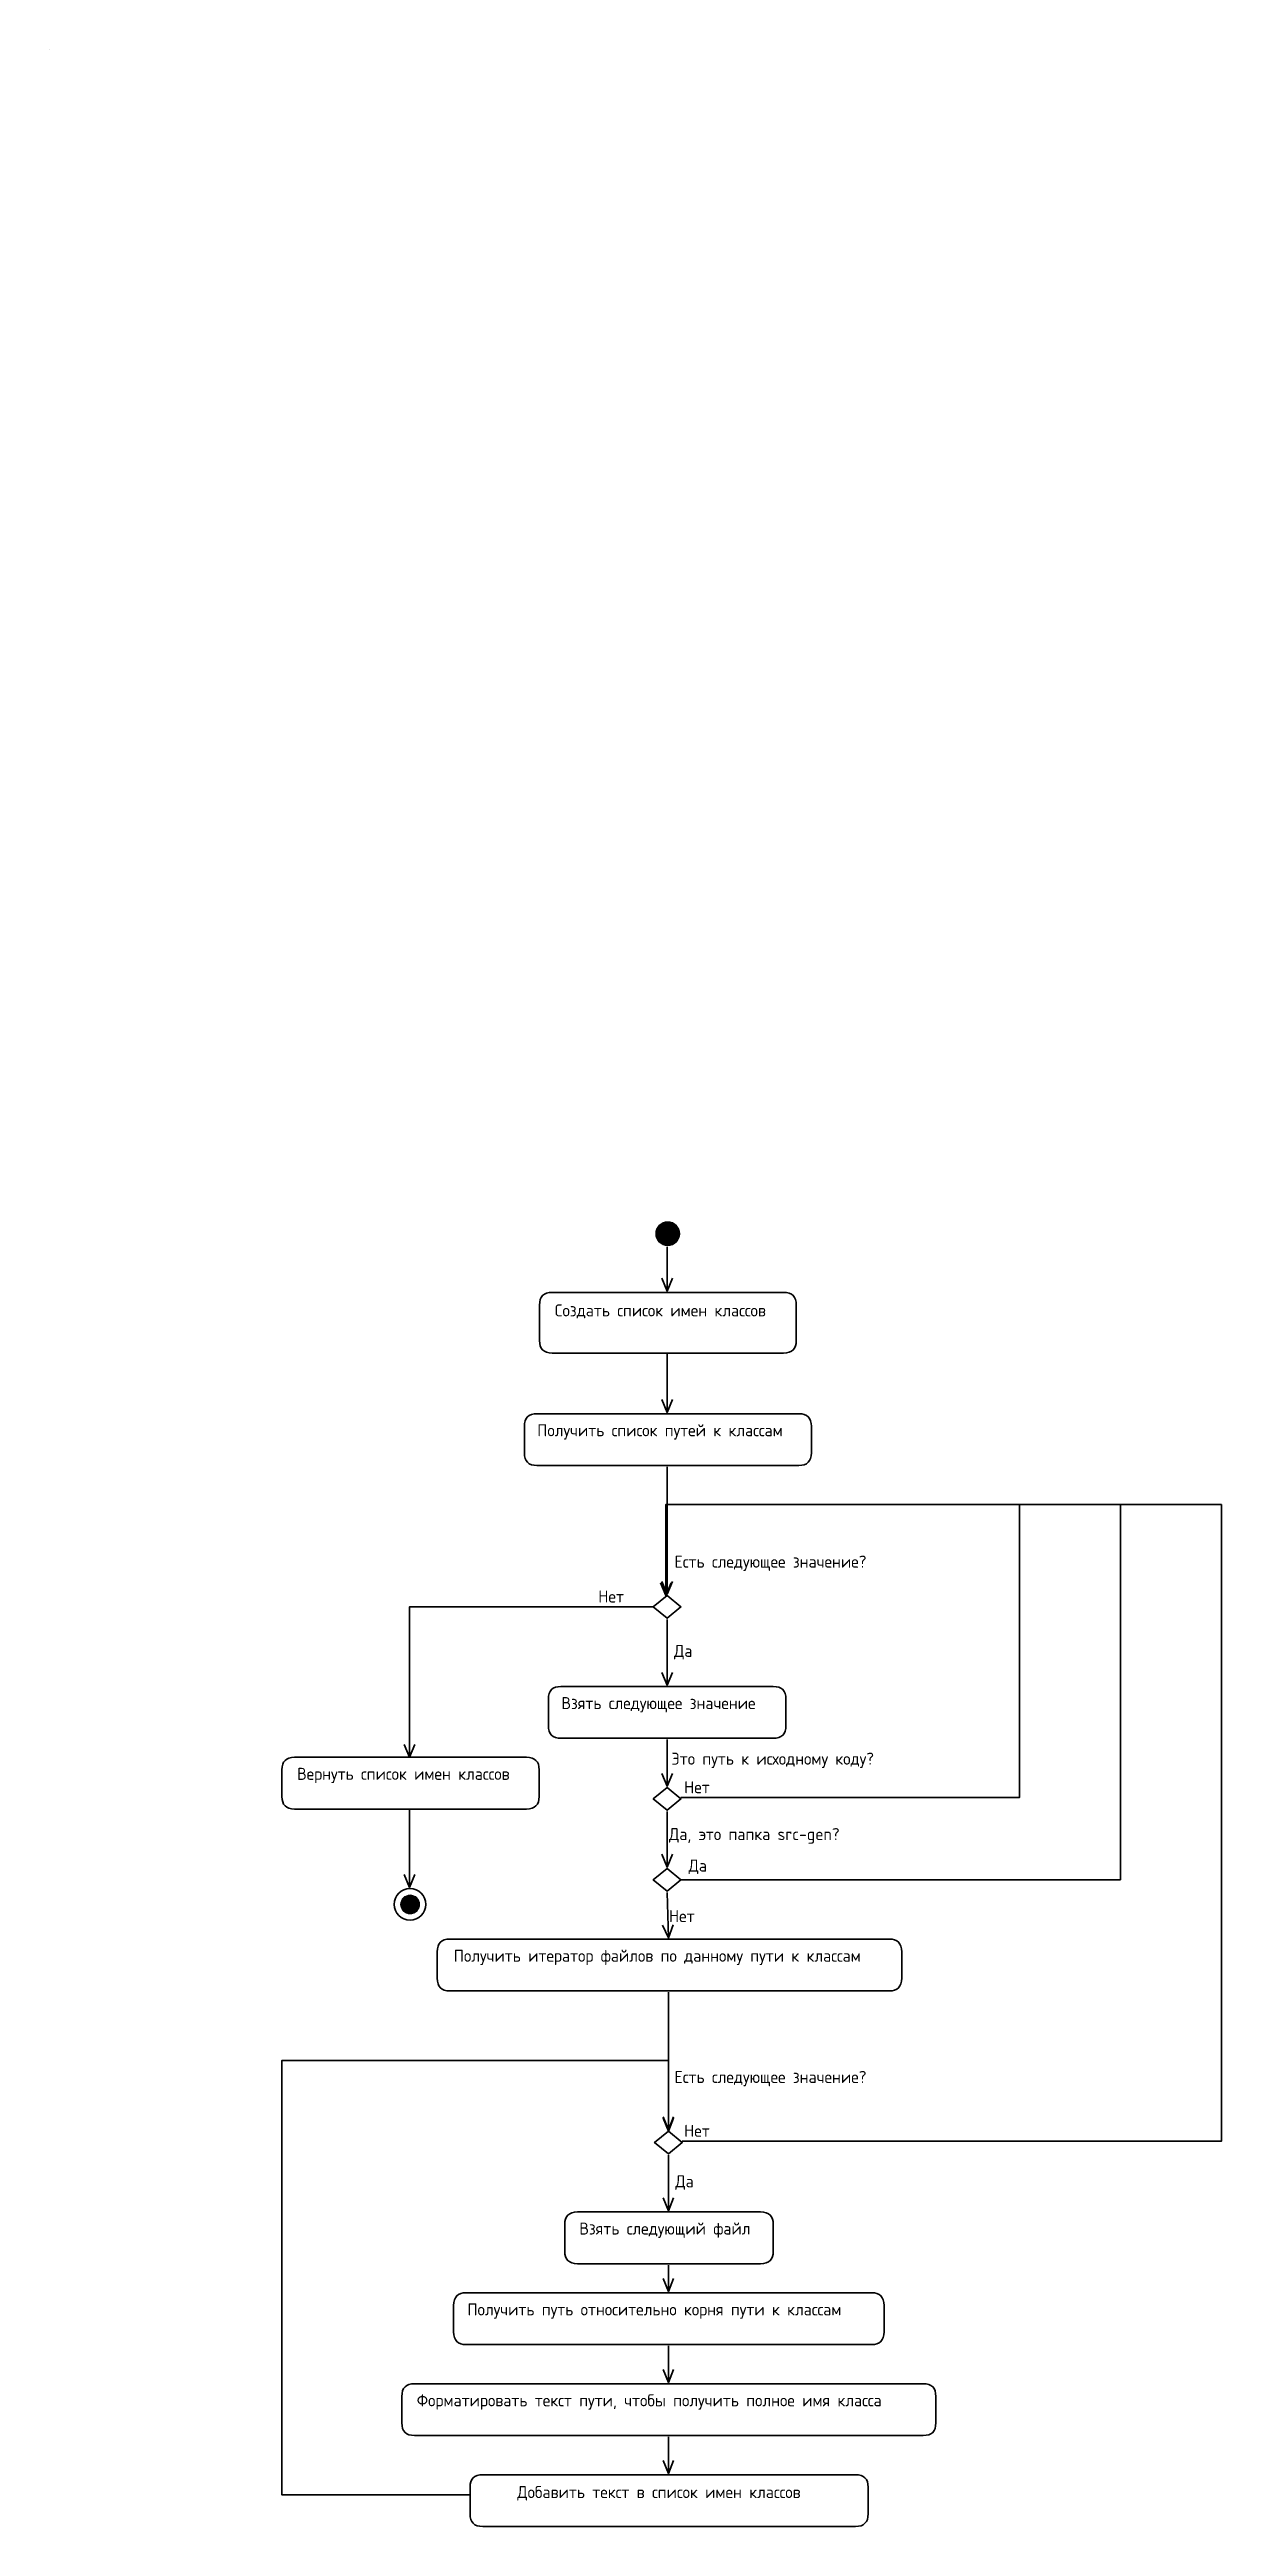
# Model space of a CAD drawing. Header units: inches. Extents: x -251 to 677, y -120 to 1841.
import ezdxf

# ---------------------------------------------------------------- set-up
doc = ezdxf.new("R2010")
doc.units = ezdxf.units.IN
doc.header["$MEASUREMENT"] = 0
doc.layers.add('Слой 1', color=7, linetype='Continuous')

# ---------------------------------------------------------------- blocks, each defined once
blk = doc.blocks.new('block 3')
at = {"layer": 'Слой 1', "true_color": 0xffffff}
h = blk.add_hatch(color=7, dxfattribs=at)
h.dxf.hatch_style = 2
edge = h.paths.add_edge_path()
edge.add_spline(control_points=[(229, 903.5), (229, 908.7), (233.3, 913), (238.5, 913), (243.7, 913), (248, 908.7), (248, 903.5), (248, 898.3), (243.7, 894), (238.5, 894), (233.3, 894), (229, 898.3), (229, 903.5)], knot_values=[0, 0, 0, 0, 1, 1, 1, 2, 2, 2, 3, 3, 3, 4, 4, 4, 4], degree=3, periodic=0)
at = {"layer": 'Слой 1', "lineweight": 0}
blk.add_open_spline([(229, 903.5), (229, 908.7), (233.3, 913), (238.5, 913), (243.7, 913), (248, 908.7), (248, 903.5), (248, 898.3), (243.7, 894), (238.5, 894), (233.3, 894), (229, 898.3), (229, 903.5)], degree=3, knots=[0, 0, 0, 0, 1, 1, 1, 2, 2, 2, 3, 3, 3, 4, 4, 4, 4], dxfattribs=at)
blk = doc.blocks.new('block 4')
at = {"layer": 'Слой 1', "lineweight": 0}
blk.add_open_spline([(147, 857), (147, 857), (330.3, 857), (330.3, 857), (337, 857), (340.3, 853.7), (340.3, 847), (340.3, 847), (340.3, 819), (340.3, 819), (340.3, 812.3), (337, 809), (330.3, 809), (330.3, 809), (147, 809), (147, 809), (140.3, 809), (137, 812.3), (137, 819), (137, 819), (137, 847), (137, 847), (137, 853.7), (140.3, 857), (147, 857)], degree=3, knots=[0, 0, 0, 0, 1, 1, 1, 2, 2, 2, 3, 3, 3, 4, 4, 4, 5, 5, 5, 6, 6, 6, 7, 7, 7, 8, 8, 8, 8], dxfattribs=at)
blk = doc.blocks.new('block 5')
at = {"layer": 'Слой 1', "color": 7, "lineweight": 35, "true_color": 0xffffff}
blk.add_open_spline([(147, 857), (147, 857), (330.3, 857), (330.3, 857), (337, 857), (340.3, 853.7), (340.3, 847), (340.3, 847), (340.3, 819), (340.3, 819), (340.3, 812.3), (337, 809), (330.3, 809), (330.3, 809), (147, 809), (147, 809), (140.3, 809), (137, 812.3), (137, 819), (137, 819), (137, 847), (137, 847), (137, 853.7), (140.3, 857), (147, 857)], degree=3, knots=[0, 0, 0, 0, 1, 1, 1, 2, 2, 2, 3, 3, 3, 4, 4, 4, 5, 5, 5, 6, 6, 6, 7, 7, 7, 8, 8, 8, 8], dxfattribs=at)
blk = doc.blocks.new('block 7')
at = {"layer": 'Слой 1', "color": 7, "lineweight": 35, "true_color": 0xffffff}
blk.add_lwpolyline([(-251, 1841), (-251, 1841)], dxfattribs=at)
at = {"layer": 'Слой 1', "color": 7, "true_color": 0xffffff, "insert": (149.1, 836.5), "char_height": 9.52, "attachment_point": 7}
blk.add_mtext('\\fGOST Common|b0|i0|c0|p34;\\W1;Создать список имен классов', dxfattribs=at)
blk = doc.blocks.new('block 6')
at = {"layer": 'Слой 1'}
blk.add_blockref('block 7', (0, 0), dxfattribs=at)
blk = doc.blocks.new('block 8')
at = {"layer": 'Слой 1', "lineweight": 0}
blk.add_open_spline([(135, 761), (135, 761), (342.3, 761), (342.3, 761), (349, 761), (352.3, 757.7), (352.3, 751), (352.3, 751), (352.3, 730), (352.3, 730), (352.3, 723.3), (349, 720), (342.3, 720), (342.3, 720), (135, 720), (135, 720), (128.3, 720), (125, 723.3), (125, 730), (125, 730), (125, 751), (125, 751), (125, 757.7), (128.3, 761), (135, 761)], degree=3, knots=[0, 0, 0, 0, 1, 1, 1, 2, 2, 2, 3, 3, 3, 4, 4, 4, 5, 5, 5, 6, 6, 6, 7, 7, 7, 8, 8, 8, 8], dxfattribs=at)
blk = doc.blocks.new('block 9')
at = {"layer": 'Слой 1', "color": 7, "lineweight": 35, "true_color": 0xffffff}
blk.add_open_spline([(135, 761), (135, 761), (342.3, 761), (342.3, 761), (349, 761), (352.3, 757.7), (352.3, 751), (352.3, 751), (352.3, 730), (352.3, 730), (352.3, 723.3), (349, 720), (342.3, 720), (342.3, 720), (135, 720), (135, 720), (128.3, 720), (125, 723.3), (125, 730), (125, 730), (125, 751), (125, 751), (125, 757.7), (128.3, 761), (135, 761)], degree=3, knots=[0, 0, 0, 0, 1, 1, 1, 2, 2, 2, 3, 3, 3, 4, 4, 4, 5, 5, 5, 6, 6, 6, 7, 7, 7, 8, 8, 8, 8], dxfattribs=at)
blk = doc.blocks.new('block 11')
at = {"layer": 'Слой 1', "color": 7, "lineweight": 35, "true_color": 0xffffff}
blk.add_lwpolyline([(-251, 1841), (-251, 1841)], dxfattribs=at)
at = {"layer": 'Слой 1', "color": 7, "true_color": 0xffffff, "insert": (135.2, 740.5), "char_height": 9.52, "attachment_point": 7}
blk.add_mtext('\\fGOST Common|b0|i0|c0|p34;\\W1;Получить список путей к классам', dxfattribs=at)
blk = doc.blocks.new('block 10')
at = {"layer": 'Слой 1'}
blk.add_blockref('block 11', (0, 0), dxfattribs=at)
blk = doc.blocks.new('block 12')
at = {"layer": 'Слой 1', "lineweight": 0}
blk.add_lwpolyline([(227, 608), (238, 617), (249, 608), (238, 599), (227, 608)], dxfattribs=at)
blk = doc.blocks.new('block 13')
at = {"layer": 'Слой 1', "color": 7, "lineweight": 35, "true_color": 0xffffff}
blk.add_lwpolyline([(227, 608), (238, 617), (249, 608), (238, 599), (227, 608), (227, 608)], dxfattribs=at)
blk = doc.blocks.new('block 14')
at = {"layer": 'Слой 1', "lineweight": 0}
blk.add_lwpolyline([(227, 456), (238, 465), (249, 456), (238, 447), (227, 456)], dxfattribs=at)
blk = doc.blocks.new('block 15')
at = {"layer": 'Слой 1', "color": 7, "lineweight": 35, "true_color": 0xffffff}
blk.add_lwpolyline([(227, 456), (238, 465), (249, 456), (238, 447), (227, 456), (227, 456)], dxfattribs=at)
blk = doc.blocks.new('block 16')
at = {"layer": 'Слой 1', "lineweight": 0}
blk.add_open_spline([(154, 545), (154, 545), (322.1, 545), (322.1, 545), (328.8, 545), (332.1, 541.7), (332.1, 535), (332.1, 535), (332.1, 514), (332.1, 514), (332.1, 507.3), (328.8, 504), (322.1, 504), (322.1, 504), (154, 504), (154, 504), (147.3, 504), (144, 507.3), (144, 514), (144, 514), (144, 535), (144, 535), (144, 541.7), (147.3, 545), (154, 545)], degree=3, knots=[0, 0, 0, 0, 1, 1, 1, 2, 2, 2, 3, 3, 3, 4, 4, 4, 5, 5, 5, 6, 6, 6, 7, 7, 7, 8, 8, 8, 8], dxfattribs=at)
blk = doc.blocks.new('block 17')
at = {"layer": 'Слой 1', "color": 7, "lineweight": 35, "true_color": 0xffffff}
blk.add_open_spline([(154, 545), (154, 545), (322.1, 545), (322.1, 545), (328.8, 545), (332.1, 541.7), (332.1, 535), (332.1, 535), (332.1, 514), (332.1, 514), (332.1, 507.3), (328.8, 504), (322.1, 504), (322.1, 504), (154, 504), (154, 504), (147.3, 504), (144, 507.3), (144, 514), (144, 514), (144, 535), (144, 535), (144, 541.7), (147.3, 545), (154, 545)], degree=3, knots=[0, 0, 0, 0, 1, 1, 1, 2, 2, 2, 3, 3, 3, 4, 4, 4, 5, 5, 5, 6, 6, 6, 7, 7, 7, 8, 8, 8, 8], dxfattribs=at)
blk = doc.blocks.new('block 19')
at = {"layer": 'Слой 1', "color": 7, "lineweight": 35, "true_color": 0xffffff}
blk.add_lwpolyline([(-251, 1841), (-251, 1841)], dxfattribs=at)
at = {"layer": 'Слой 1', "color": 7, "true_color": 0xffffff, "insert": (154.3, 524.5), "char_height": 9.52, "attachment_point": 7}
blk.add_mtext('\\fGOST Common|b0|i0|c0|p34;\\W1;Взять следующее значение', dxfattribs=at)
blk = doc.blocks.new('block 18')
at = {"layer": 'Слой 1'}
blk.add_blockref('block 19', (0, 0), dxfattribs=at)
blk = doc.blocks.new('block 20')
at = {"layer": 'Слой 1', "color": 7, "lineweight": 35, "true_color": 0xffffff}
blk.add_lwpolyline([(238, 719), (238, 618)], dxfattribs=at)
blk = doc.blocks.new('block 21')
at = {"layer": 'Слой 1', "color": 7, "lineweight": 35, "true_color": 0xffffff}
blk.add_lwpolyline([(233.8, 628.2), (238, 618), (242.2, 628.2)], dxfattribs=at)
blk = doc.blocks.new('block 23')
at = {"layer": 'Слой 1', "color": 7, "lineweight": 35, "true_color": 0xffffff}
blk.add_lwpolyline([(-251, 1841), (-251, 1841)], dxfattribs=at)
at = {"layer": 'Слой 1', "color": 7, "true_color": 0xffffff, "insert": (243.8, 636.5), "char_height": 9.52, "attachment_point": 7}
blk.add_mtext('\\fGOST Common|b0|i0|c0|p34;\\W1;Есть следующее значение?', dxfattribs=at)
blk = doc.blocks.new('block 22')
at = {"layer": 'Слой 1'}
blk.add_blockref('block 23', (0, 0), dxfattribs=at)
blk = doc.blocks.new('block 24')
at = {"layer": 'Слой 1', "color": 7, "lineweight": 35, "true_color": 0xffffff}
blk.add_lwpolyline([(238, 598), (238, 546)], dxfattribs=at)
blk = doc.blocks.new('block 25')
at = {"layer": 'Слой 1', "color": 7, "lineweight": 35, "true_color": 0xffffff}
blk.add_lwpolyline([(233.8, 556.2), (238, 546), (242.2, 556.2)], dxfattribs=at)
blk = doc.blocks.new('block 27')
at = {"layer": 'Слой 1', "color": 7, "lineweight": 35, "true_color": 0xffffff}
blk.add_lwpolyline([(-251, 1841), (-251, 1841)], dxfattribs=at)
at = {"layer": 'Слой 1', "color": 7, "true_color": 0xffffff, "insert": (243.5, 566.5), "char_height": 9.52, "attachment_point": 7}
blk.add_mtext('\\fGOST Common|b0|i0|c0|p34;\\W1;Да', dxfattribs=at)
blk = doc.blocks.new('block 26')
at = {"layer": 'Слой 1'}
blk.add_blockref('block 27', (0, 0), dxfattribs=at)
blk = doc.blocks.new('block 28')
at = {"layer": 'Слой 1', "lineweight": 0}
blk.add_open_spline([(-57, 489), (-57, 489), (126.7, 489), (126.7, 489), (133.3, 489), (136.7, 485.7), (136.7, 479), (136.7, 479), (136.7, 458), (136.7, 458), (136.7, 451.3), (133.3, 448), (126.7, 448), (126.7, 448), (-57, 448), (-57, 448), (-63.7, 448), (-67, 451.3), (-67, 458), (-67, 458), (-67, 479), (-67, 479), (-67, 485.7), (-63.7, 489), (-57, 489)], degree=3, knots=[0, 0, 0, 0, 1, 1, 1, 2, 2, 2, 3, 3, 3, 4, 4, 4, 5, 5, 5, 6, 6, 6, 7, 7, 7, 8, 8, 8, 8], dxfattribs=at)
blk = doc.blocks.new('block 29')
at = {"layer": 'Слой 1', "color": 7, "lineweight": 35, "true_color": 0xffffff}
blk.add_open_spline([(-57, 489), (-57, 489), (126.7, 489), (126.7, 489), (133.3, 489), (136.7, 485.7), (136.7, 479), (136.7, 479), (136.7, 458), (136.7, 458), (136.7, 451.3), (133.3, 448), (126.7, 448), (126.7, 448), (-57, 448), (-57, 448), (-63.7, 448), (-67, 451.3), (-67, 458), (-67, 458), (-67, 479), (-67, 479), (-67, 485.7), (-63.7, 489), (-57, 489)], degree=3, knots=[0, 0, 0, 0, 1, 1, 1, 2, 2, 2, 3, 3, 3, 4, 4, 4, 5, 5, 5, 6, 6, 6, 7, 7, 7, 8, 8, 8, 8], dxfattribs=at)
blk = doc.blocks.new('block 31')
at = {"layer": 'Слой 1', "color": 7, "lineweight": 35, "true_color": 0xffffff}
blk.add_lwpolyline([(-251, 1841), (-251, 1841)], dxfattribs=at)
at = {"layer": 'Слой 1', "color": 7, "true_color": 0xffffff, "insert": (-55, 468.5), "char_height": 9.52, "attachment_point": 7}
blk.add_mtext('\\fGOST Common|b0|i0|c0|p34;\\W1;Вернуть список имен классов', dxfattribs=at)
blk = doc.blocks.new('block 30')
at = {"layer": 'Слой 1'}
blk.add_blockref('block 31', (0, 0), dxfattribs=at)
blk = doc.blocks.new('block 32')
at = {"layer": 'Слой 1', "color": 7, "lineweight": 35, "true_color": 0xffffff}
blk.add_open_spline([(22, 372.5), (22, 379.4), (27.6, 385), (34.5, 385), (41.4, 385), (47, 379.4), (47, 372.5), (47, 365.6), (41.4, 360), (34.5, 360), (27.6, 360), (22, 365.6), (22, 372.5)], degree=3, knots=[0, 0, 0, 0, 1, 1, 1, 2, 2, 2, 3, 3, 3, 4, 4, 4, 4], dxfattribs=at)
blk = doc.blocks.new('block 33')
at = {"layer": 'Слой 1', "true_color": 0xffffff}
h = blk.add_hatch(color=7, dxfattribs=at)
h.dxf.hatch_style = 2
edge = h.paths.add_edge_path()
edge.add_spline(control_points=[(27, 372.5), (27, 376.6), (30.4, 380), (34.5, 380), (38.6, 380), (42, 376.6), (42, 372.5), (42, 368.4), (38.6, 365), (34.5, 365), (30.4, 365), (27, 368.4), (27, 372.5)], knot_values=[0, 0, 0, 0, 1, 1, 1, 2, 2, 2, 3, 3, 3, 4, 4, 4, 4], degree=3, periodic=0)
at = {"layer": 'Слой 1', "lineweight": 0}
blk.add_open_spline([(27, 372.5), (27, 376.6), (30.4, 380), (34.5, 380), (38.6, 380), (42, 376.6), (42, 372.5), (42, 368.4), (38.6, 365), (34.5, 365), (30.4, 365), (27, 368.4), (27, 372.5)], degree=3, knots=[0, 0, 0, 0, 1, 1, 1, 2, 2, 2, 3, 3, 3, 4, 4, 4, 4], dxfattribs=at)
blk = doc.blocks.new('block 34')
at = {"layer": 'Слой 1', "color": 7, "lineweight": 35, "true_color": 0xffffff}
blk.add_lwpolyline([(34, 447), (34, 386)], dxfattribs=at)
blk = doc.blocks.new('block 35')
at = {"layer": 'Слой 1', "color": 7, "lineweight": 35, "true_color": 0xffffff}
blk.add_lwpolyline([(29.8, 396.2), (34, 386), (38.2, 396.2)], dxfattribs=at)
blk = doc.blocks.new('block 36')
at = {"layer": 'Слой 1', "color": 7, "lineweight": 35, "true_color": 0xffffff}
blk.add_lwpolyline([(227, 608), (34, 608), (34, 489)], dxfattribs=at)
blk = doc.blocks.new('block 37')
at = {"layer": 'Слой 1', "color": 7, "lineweight": 35, "true_color": 0xffffff}
blk.add_lwpolyline([(29.8, 499.2), (34, 489), (38.2, 499.2)], dxfattribs=at)
blk = doc.blocks.new('block 39')
at = {"layer": 'Слой 1', "color": 7, "lineweight": 35, "true_color": 0xffffff}
blk.add_lwpolyline([(-251, 1841), (-251, 1841)], dxfattribs=at)
at = {"layer": 'Слой 1', "color": 7, "true_color": 0xffffff, "insert": (183.5, 611.5), "char_height": 9.52, "attachment_point": 7}
blk.add_mtext('\\fGOST Common|b0|i0|c0|p34;\\W1;Нет', dxfattribs=at)
blk = doc.blocks.new('block 38')
at = {"layer": 'Слой 1'}
blk.add_blockref('block 39', (0, 0), dxfattribs=at)
blk = doc.blocks.new('block 40')
at = {"layer": 'Слой 1', "color": 7, "lineweight": 35, "true_color": 0xffffff}
blk.add_lwpolyline([(238, 808), (238, 762)], dxfattribs=at)
blk = doc.blocks.new('block 41')
at = {"layer": 'Слой 1', "color": 7, "lineweight": 35, "true_color": 0xffffff}
blk.add_lwpolyline([(233.8, 772.2), (238, 762), (242.2, 772.2)], dxfattribs=at)
blk = doc.blocks.new('block 42')
at = {"layer": 'Слой 1', "color": 7, "lineweight": 35, "true_color": 0xffffff}
blk.add_lwpolyline([(238, 503), (238, 466)], dxfattribs=at)
blk = doc.blocks.new('block 43')
at = {"layer": 'Слой 1', "color": 7, "lineweight": 35, "true_color": 0xffffff}
blk.add_lwpolyline([(233.8, 476.2), (238, 466), (242.2, 476.2)], dxfattribs=at)
blk = doc.blocks.new('block 45')
at = {"layer": 'Слой 1', "color": 7, "lineweight": 35, "true_color": 0xffffff}
blk.add_lwpolyline([(-251, 1841), (-251, 1841)], dxfattribs=at)
at = {"layer": 'Слой 1', "color": 7, "true_color": 0xffffff, "insert": (241.5, 480.5), "char_height": 9.52, "attachment_point": 7}
blk.add_mtext('\\fGOST Common|b0|i0|c0|p34;\\W1;Это путь к исходному коду?', dxfattribs=at)
blk = doc.blocks.new('block 44')
at = {"layer": 'Слой 1'}
blk.add_blockref('block 45', (0, 0), dxfattribs=at)
blk = doc.blocks.new('block 46')
at = {"layer": 'Слой 1', "color": 7, "lineweight": 35, "true_color": 0xffffff}
blk.add_lwpolyline([(249, 457), (517, 457), (517, 689), (237, 689), (237, 617)], dxfattribs=at)
blk = doc.blocks.new('block 47')
at = {"layer": 'Слой 1', "color": 7, "lineweight": 35, "true_color": 0xffffff}
blk.add_lwpolyline([(232.8, 627.2), (237, 617), (241.2, 627.2)], dxfattribs=at)
blk = doc.blocks.new('block 49')
at = {"layer": 'Слой 1', "color": 7, "lineweight": 35, "true_color": 0xffffff}
blk.add_lwpolyline([(-251, 1841), (-251, 1841)], dxfattribs=at)
at = {"layer": 'Слой 1', "color": 7, "true_color": 0xffffff, "insert": (251.5, 460.5), "char_height": 9.52, "attachment_point": 7}
blk.add_mtext('\\fGOST Common|b0|i0|c0|p34;\\W1;Нет', dxfattribs=at)
blk = doc.blocks.new('block 48')
at = {"layer": 'Слой 1'}
blk.add_blockref('block 49', (0, 0), dxfattribs=at)
blk = doc.blocks.new('block 50')
at = {"layer": 'Слой 1', "lineweight": 0}
blk.add_lwpolyline([(227, 392), (238, 401), (249, 392), (238, 383), (227, 392)], dxfattribs=at)
blk = doc.blocks.new('block 51')
at = {"layer": 'Слой 1', "color": 7, "lineweight": 35, "true_color": 0xffffff}
blk.add_lwpolyline([(227, 392), (238, 401), (249, 392), (238, 383), (227, 392), (227, 392)], dxfattribs=at)
blk = doc.blocks.new('block 52')
at = {"layer": 'Слой 1', "color": 7, "lineweight": 35, "true_color": 0xffffff}
blk.add_lwpolyline([(238, 446), (238, 402)], dxfattribs=at)
blk = doc.blocks.new('block 53')
at = {"layer": 'Слой 1', "color": 7, "lineweight": 35, "true_color": 0xffffff}
blk.add_lwpolyline([(233.8, 412.2), (238, 402), (242.2, 412.2)], dxfattribs=at)
blk = doc.blocks.new('block 55')
at = {"layer": 'Слой 1', "color": 7, "lineweight": 35, "true_color": 0xffffff}
blk.add_lwpolyline([(-251, 1841), (-251, 1841)], dxfattribs=at)
at = {"layer": 'Слой 1', "color": 7, "true_color": 0xffffff, "insert": (239.5, 420.5), "char_height": 9.52, "attachment_point": 7}
blk.add_mtext('\\fGOST Common|b0|i0|c0|p34;\\W1;Да, это папка src-gen?', dxfattribs=at)
blk = doc.blocks.new('block 54')
at = {"layer": 'Слой 1'}
blk.add_blockref('block 55', (0, 0), dxfattribs=at)
blk = doc.blocks.new('block 56')
at = {"layer": 'Слой 1', "color": 7, "lineweight": 35, "true_color": 0xffffff}
blk.add_lwpolyline([(249, 392), (597, 392), (597, 689), (237, 689), (237, 617)], dxfattribs=at)
blk = doc.blocks.new('block 57')
at = {"layer": 'Слой 1', "color": 7, "lineweight": 35, "true_color": 0xffffff}
blk.add_lwpolyline([(232.8, 627.2), (237, 617), (241.2, 627.2)], dxfattribs=at)
blk = doc.blocks.new('block 59')
at = {"layer": 'Слой 1', "color": 7, "lineweight": 35, "true_color": 0xffffff}
blk.add_lwpolyline([(-251, 1841), (-251, 1841)], dxfattribs=at)
at = {"layer": 'Слой 1', "color": 7, "true_color": 0xffffff, "insert": (255, 396.5), "char_height": 9.52, "attachment_point": 7}
blk.add_mtext('\\fGOST Common|b0|i0|c0|p34;\\W1;Да', dxfattribs=at)
blk = doc.blocks.new('block 58')
at = {"layer": 'Слой 1'}
blk.add_blockref('block 59', (0, 0), dxfattribs=at)
blk = doc.blocks.new('block 60')
at = {"layer": 'Слой 1', "color": 7, "lineweight": 35, "true_color": 0xffffff}
blk.add_lwpolyline([(238, 893), (238, 858)], dxfattribs=at)
blk = doc.blocks.new('block 61')
at = {"layer": 'Слой 1', "color": 7, "lineweight": 35, "true_color": 0xffffff}
blk.add_lwpolyline([(233.8, 868.2), (238, 858), (242.2, 868.2)], dxfattribs=at)
blk = doc.blocks.new('block 62')
at = {"layer": 'Слой 1', "lineweight": 0}
blk.add_open_spline([(66, 345), (66, 345), (413.8, 345), (413.8, 345), (420.4, 345), (423.8, 341.7), (423.8, 335), (423.8, 335), (423.8, 314), (423.8, 314), (423.8, 307.3), (420.4, 304), (413.8, 304), (413.8, 304), (66, 304), (66, 304), (59.3, 304), (56, 307.3), (56, 314), (56, 314), (56, 335), (56, 335), (56, 341.7), (59.3, 345), (66, 345)], degree=3, knots=[0, 0, 0, 0, 1, 1, 1, 2, 2, 2, 3, 3, 3, 4, 4, 4, 5, 5, 5, 6, 6, 6, 7, 7, 7, 8, 8, 8, 8], dxfattribs=at)
blk = doc.blocks.new('block 63')
at = {"layer": 'Слой 1', "color": 7, "lineweight": 35, "true_color": 0xffffff}
blk.add_open_spline([(66, 345), (66, 345), (413.8, 345), (413.8, 345), (420.4, 345), (423.8, 341.7), (423.8, 335), (423.8, 335), (423.8, 314), (423.8, 314), (423.8, 307.3), (420.4, 304), (413.8, 304), (413.8, 304), (66, 304), (66, 304), (59.3, 304), (56, 307.3), (56, 314), (56, 314), (56, 335), (56, 335), (56, 341.7), (59.3, 345), (66, 345)], degree=3, knots=[0, 0, 0, 0, 1, 1, 1, 2, 2, 2, 3, 3, 3, 4, 4, 4, 5, 5, 5, 6, 6, 6, 7, 7, 7, 8, 8, 8, 8], dxfattribs=at)
blk = doc.blocks.new('block 65')
at = {"layer": 'Слой 1', "color": 7, "lineweight": 35, "true_color": 0xffffff}
blk.add_lwpolyline([(-251, 1841), (-251, 1841)], dxfattribs=at)
at = {"layer": 'Слой 1', "color": 7, "true_color": 0xffffff, "insert": (69.1, 324.5), "char_height": 9.52, "attachment_point": 7}
blk.add_mtext('\\fGOST Common|b0|i0|c0|p34;\\W1;Получить итератор файлов по данному пути к классам', dxfattribs=at)
blk = doc.blocks.new('block 64')
at = {"layer": 'Слой 1'}
blk.add_blockref('block 65', (0, 0), dxfattribs=at)
blk = doc.blocks.new('block 66')
at = {"layer": 'Слой 1', "lineweight": 0}
blk.add_open_spline([(167, 129), (167, 129), (312.1, 129), (312.1, 129), (318.8, 129), (322.1, 125.7), (322.1, 119), (322.1, 119), (322.1, 98), (322.1, 98), (322.1, 91.3), (318.8, 88), (312.1, 88), (312.1, 88), (167, 88), (167, 88), (160.3, 88), (157, 91.3), (157, 98), (157, 98), (157, 119), (157, 119), (157, 125.7), (160.3, 129), (167, 129)], degree=3, knots=[0, 0, 0, 0, 1, 1, 1, 2, 2, 2, 3, 3, 3, 4, 4, 4, 5, 5, 5, 6, 6, 6, 7, 7, 7, 8, 8, 8, 8], dxfattribs=at)
blk = doc.blocks.new('block 67')
at = {"layer": 'Слой 1', "color": 7, "lineweight": 35, "true_color": 0xffffff}
blk.add_open_spline([(167, 129), (167, 129), (312.1, 129), (312.1, 129), (318.8, 129), (322.1, 125.7), (322.1, 119), (322.1, 119), (322.1, 98), (322.1, 98), (322.1, 91.3), (318.8, 88), (312.1, 88), (312.1, 88), (167, 88), (167, 88), (160.3, 88), (157, 91.3), (157, 98), (157, 98), (157, 119), (157, 119), (157, 125.7), (160.3, 129), (167, 129)], degree=3, knots=[0, 0, 0, 0, 1, 1, 1, 2, 2, 2, 3, 3, 3, 4, 4, 4, 5, 5, 5, 6, 6, 6, 7, 7, 7, 8, 8, 8, 8], dxfattribs=at)
blk = doc.blocks.new('block 69')
at = {"layer": 'Слой 1', "color": 7, "lineweight": 35, "true_color": 0xffffff}
blk.add_lwpolyline([(-251, 1841), (-251, 1841)], dxfattribs=at)
at = {"layer": 'Слой 1', "color": 7, "true_color": 0xffffff, "insert": (168.5, 108.5), "char_height": 9.52, "attachment_point": 7}
blk.add_mtext('\\fGOST Common|b0|i0|c0|p34;\\W1;Взять следующий файл', dxfattribs=at)
blk = doc.blocks.new('block 68')
at = {"layer": 'Слой 1'}
blk.add_blockref('block 69', (0, 0), dxfattribs=at)
blk = doc.blocks.new('block 70')
at = {"layer": 'Слой 1', "color": 7, "lineweight": 35, "true_color": 0xffffff}
blk.add_lwpolyline([(238, 382), (239, 346)], dxfattribs=at)
blk = doc.blocks.new('block 71')
at = {"layer": 'Слой 1', "color": 7, "lineweight": 35, "true_color": 0xffffff}
blk.add_lwpolyline([(234.5, 356), (239, 346), (242.9, 356.3)], dxfattribs=at)
blk = doc.blocks.new('block 73')
at = {"layer": 'Слой 1', "color": 7, "lineweight": 35, "true_color": 0xffffff}
blk.add_lwpolyline([(-251, 1841), (-251, 1841)], dxfattribs=at)
at = {"layer": 'Слой 1', "color": 7, "true_color": 0xffffff, "insert": (239.5, 358.5), "char_height": 9.52, "attachment_point": 7}
blk.add_mtext('\\fGOST Common|b0|i0|c0|p34;\\W1;Нет', dxfattribs=at)
blk = doc.blocks.new('block 72')
at = {"layer": 'Слой 1'}
blk.add_blockref('block 73', (0, 0), dxfattribs=at)
blk = doc.blocks.new('block 74')
at = {"layer": 'Слой 1', "lineweight": 0}
blk.add_lwpolyline([(228, 184), (239, 193), (250, 184), (239, 175), (228, 184)], dxfattribs=at)
blk = doc.blocks.new('block 75')
at = {"layer": 'Слой 1', "color": 7, "lineweight": 35, "true_color": 0xffffff}
blk.add_lwpolyline([(228, 184), (239, 193), (250, 184), (239, 175), (228, 184), (228, 184)], dxfattribs=at)
blk = doc.blocks.new('block 76')
at = {"layer": 'Слой 1', "color": 7, "lineweight": 35, "true_color": 0xffffff}
blk.add_lwpolyline([(239, 303), (239, 194)], dxfattribs=at)
blk = doc.blocks.new('block 77')
at = {"layer": 'Слой 1', "color": 7, "lineweight": 35, "true_color": 0xffffff}
blk.add_lwpolyline([(234.8, 204.2), (239, 194), (243.2, 204.2)], dxfattribs=at)
blk = doc.blocks.new('block 79')
at = {"layer": 'Слой 1', "color": 7, "lineweight": 35, "true_color": 0xffffff}
blk.add_lwpolyline([(-251, 1841), (-251, 1841)], dxfattribs=at)
at = {"layer": 'Слой 1', "color": 7, "true_color": 0xffffff, "insert": (243.8, 228.5), "char_height": 9.52, "attachment_point": 7}
blk.add_mtext('\\fGOST Common|b0|i0|c0|p34;\\W1;Есть следующее значение?', dxfattribs=at)
blk = doc.blocks.new('block 78')
at = {"layer": 'Слой 1'}
blk.add_blockref('block 79', (0, 0), dxfattribs=at)
blk = doc.blocks.new('block 80')
at = {"layer": 'Слой 1', "color": 7, "lineweight": 35, "true_color": 0xffffff}
blk.add_lwpolyline([(239, 174), (239, 130)], dxfattribs=at)
blk = doc.blocks.new('block 81')
at = {"layer": 'Слой 1', "color": 7, "lineweight": 35, "true_color": 0xffffff}
blk.add_lwpolyline([(234.8, 140.2), (239, 130), (243.2, 140.2)], dxfattribs=at)
blk = doc.blocks.new('block 83')
at = {"layer": 'Слой 1', "color": 7, "lineweight": 35, "true_color": 0xffffff}
blk.add_lwpolyline([(-251, 1841), (-251, 1841)], dxfattribs=at)
at = {"layer": 'Слой 1', "color": 7, "true_color": 0xffffff, "insert": (244.5, 146.5), "char_height": 9.52, "attachment_point": 7}
blk.add_mtext('\\fGOST Common|b0|i0|c0|p34;\\W1;Да', dxfattribs=at)
blk = doc.blocks.new('block 82')
at = {"layer": 'Слой 1'}
blk.add_blockref('block 83', (0, 0), dxfattribs=at)
blk = doc.blocks.new('block 84')
at = {"layer": 'Слой 1', "lineweight": 0}
blk.add_open_spline([(79, 65), (79, 65), (399.8, 65), (399.8, 65), (406.5, 65), (409.8, 61.7), (409.8, 55), (409.8, 55), (409.8, 34), (409.8, 34), (409.8, 27.3), (406.5, 24), (399.8, 24), (399.8, 24), (79, 24), (79, 24), (72.3, 24), (69, 27.3), (69, 34), (69, 34), (69, 55), (69, 55), (69, 61.7), (72.3, 65), (79, 65)], degree=3, knots=[0, 0, 0, 0, 1, 1, 1, 2, 2, 2, 3, 3, 3, 4, 4, 4, 5, 5, 5, 6, 6, 6, 7, 7, 7, 8, 8, 8, 8], dxfattribs=at)
blk = doc.blocks.new('block 85')
at = {"layer": 'Слой 1', "color": 7, "lineweight": 35, "true_color": 0xffffff}
blk.add_open_spline([(79, 65), (79, 65), (399.8, 65), (399.8, 65), (406.5, 65), (409.8, 61.7), (409.8, 55), (409.8, 55), (409.8, 34), (409.8, 34), (409.8, 27.3), (406.5, 24), (399.8, 24), (399.8, 24), (79, 24), (79, 24), (72.3, 24), (69, 27.3), (69, 34), (69, 34), (69, 55), (69, 55), (69, 61.7), (72.3, 65), (79, 65)], degree=3, knots=[0, 0, 0, 0, 1, 1, 1, 2, 2, 2, 3, 3, 3, 4, 4, 4, 5, 5, 5, 6, 6, 6, 7, 7, 7, 8, 8, 8, 8], dxfattribs=at)
blk = doc.blocks.new('block 87')
at = {"layer": 'Слой 1', "color": 7, "lineweight": 35, "true_color": 0xffffff}
blk.add_lwpolyline([(-251, 1841), (-251, 1841)], dxfattribs=at)
at = {"layer": 'Слой 1', "color": 7, "true_color": 0xffffff, "insert": (79.9, 44.5), "char_height": 9.52, "attachment_point": 7}
blk.add_mtext('\\fGOST Common|b0|i0|c0|p34;\\W1;Получить путь относительно корня пути к классам', dxfattribs=at)
blk = doc.blocks.new('block 86')
at = {"layer": 'Слой 1'}
blk.add_blockref('block 87', (0, 0), dxfattribs=at)
blk = doc.blocks.new('block 88')
at = {"layer": 'Слой 1', "lineweight": 0}
blk.add_open_spline([(38, -7), (38, -7), (440.8, -7), (440.8, -7), (447.5, -7), (450.8, -10.3), (450.8, -17), (450.8, -17), (450.8, -38), (450.8, -38), (450.8, -44.7), (447.5, -48), (440.8, -48), (440.8, -48), (38, -48), (38, -48), (31.3, -48), (28, -44.7), (28, -38), (28, -38), (28, -17), (28, -17), (28, -10.3), (31.3, -7), (38, -7)], degree=3, knots=[0, 0, 0, 0, 1, 1, 1, 2, 2, 2, 3, 3, 3, 4, 4, 4, 5, 5, 5, 6, 6, 6, 7, 7, 7, 8, 8, 8, 8], dxfattribs=at)
blk = doc.blocks.new('block 89')
at = {"layer": 'Слой 1', "color": 7, "lineweight": 35, "true_color": 0xffffff}
blk.add_open_spline([(38, -7), (38, -7), (440.8, -7), (440.8, -7), (447.5, -7), (450.8, -10.3), (450.8, -17), (450.8, -17), (450.8, -38), (450.8, -38), (450.8, -44.7), (447.5, -48), (440.8, -48), (440.8, -48), (38, -48), (38, -48), (31.3, -48), (28, -44.7), (28, -38), (28, -38), (28, -17), (28, -17), (28, -10.3), (31.3, -7), (38, -7)], degree=3, knots=[0, 0, 0, 0, 1, 1, 1, 2, 2, 2, 3, 3, 3, 4, 4, 4, 5, 5, 5, 6, 6, 6, 7, 7, 7, 8, 8, 8, 8], dxfattribs=at)
blk = doc.blocks.new('block 91')
at = {"layer": 'Слой 1', "color": 7, "lineweight": 35, "true_color": 0xffffff}
blk.add_lwpolyline([(-251, 1841), (-251, 1841)], dxfattribs=at)
at = {"layer": 'Слой 1', "color": 7, "true_color": 0xffffff, "insert": (39.8, -27.5), "char_height": 9.52, "attachment_point": 7}
blk.add_mtext('\\fGOST Common|b0|i0|c0|p34;\\W1;Форматировать текст пути, чтобы получить полное имя класса', dxfattribs=at)
blk = doc.blocks.new('block 90')
at = {"layer": 'Слой 1'}
blk.add_blockref('block 91', (0, 0), dxfattribs=at)
blk = doc.blocks.new('block 92')
at = {"layer": 'Слой 1', "lineweight": 0}
blk.add_open_spline([(92, -79), (92, -79), (387.2, -79), (387.2, -79), (393.9, -79), (397.2, -82.3), (397.2, -89), (397.2, -89), (397.2, -110), (397.2, -110), (397.2, -116.7), (393.9, -120), (387.2, -120), (387.2, -120), (92, -120), (92, -120), (85.3, -120), (82, -116.7), (82, -110), (82, -110), (82, -89), (82, -89), (82, -82.3), (85.3, -79), (92, -79)], degree=3, knots=[0, 0, 0, 0, 1, 1, 1, 2, 2, 2, 3, 3, 3, 4, 4, 4, 5, 5, 5, 6, 6, 6, 7, 7, 7, 8, 8, 8, 8], dxfattribs=at)
blk = doc.blocks.new('block 93')
at = {"layer": 'Слой 1', "color": 7, "lineweight": 35, "true_color": 0xffffff}
blk.add_open_spline([(92, -79), (92, -79), (387.2, -79), (387.2, -79), (393.9, -79), (397.2, -82.3), (397.2, -89), (397.2, -89), (397.2, -110), (397.2, -110), (397.2, -116.7), (393.9, -120), (387.2, -120), (387.2, -120), (92, -120), (92, -120), (85.3, -120), (82, -116.7), (82, -110), (82, -110), (82, -89), (82, -89), (82, -82.3), (85.3, -79), (92, -79)], degree=3, knots=[0, 0, 0, 0, 1, 1, 1, 2, 2, 2, 3, 3, 3, 4, 4, 4, 5, 5, 5, 6, 6, 6, 7, 7, 7, 8, 8, 8, 8], dxfattribs=at)
blk = doc.blocks.new('block 95')
at = {"layer": 'Слой 1', "color": 7, "lineweight": 35, "true_color": 0xffffff}
blk.add_lwpolyline([(-251, 1841), (-251, 1841)], dxfattribs=at)
at = {"layer": 'Слой 1', "color": 7, "true_color": 0xffffff, "insert": (119.359375, -99.5), "char_height": 9.52, "attachment_point": 7}
blk.add_mtext('\\fGOST Common|b0|i0|c0|p34;\\W1;Добавить текст в список имен классов', dxfattribs=at)
blk = doc.blocks.new('block 94')
at = {"layer": 'Слой 1'}
blk.add_blockref('block 95', (0, 0), dxfattribs=at)
blk = doc.blocks.new('block 96')
at = {"layer": 'Слой 1', "color": 7, "lineweight": 35, "true_color": 0xffffff}
blk.add_lwpolyline([(239, 87), (239, 66)], dxfattribs=at)
blk = doc.blocks.new('block 97')
at = {"layer": 'Слой 1', "color": 7, "lineweight": 35, "true_color": 0xffffff}
blk.add_lwpolyline([(234.8, 76.2), (239, 66), (243.2, 76.2)], dxfattribs=at)
blk = doc.blocks.new('block 98')
at = {"layer": 'Слой 1', "color": 7, "lineweight": 35, "true_color": 0xffffff}
blk.add_lwpolyline([(239, 23), (239, -6)], dxfattribs=at)
blk = doc.blocks.new('block 99')
at = {"layer": 'Слой 1', "color": 7, "lineweight": 35, "true_color": 0xffffff}
blk.add_lwpolyline([(234.8, 4.2), (239, -6), (243.2, 4.2)], dxfattribs=at)
blk = doc.blocks.new('block 100')
at = {"layer": 'Слой 1', "color": 7, "lineweight": 35, "true_color": 0xffffff}
blk.add_lwpolyline([(239, -49), (239, -78)], dxfattribs=at)
blk = doc.blocks.new('block 101')
at = {"layer": 'Слой 1', "color": 7, "lineweight": 35, "true_color": 0xffffff}
blk.add_lwpolyline([(234.8, -67.8), (239, -78), (243.2, -67.8)], dxfattribs=at)
blk = doc.blocks.new('block 102')
at = {"layer": 'Слой 1', "color": 7, "lineweight": 35, "true_color": 0xffffff}
blk.add_lwpolyline([(82, -95), (-67, -95), (-67, 249), (239, 249), (239, 193)], dxfattribs=at)
blk = doc.blocks.new('block 103')
at = {"layer": 'Слой 1', "color": 7, "lineweight": 35, "true_color": 0xffffff}
blk.add_lwpolyline([(234.8, 203.2), (239, 193), (243.2, 203.2)], dxfattribs=at)
blk = doc.blocks.new('block 104')
at = {"layer": 'Слой 1', "color": 7, "lineweight": 35, "true_color": 0xffffff}
blk.add_lwpolyline([(250, 185), (677, 185), (677, 689), (237, 689), (237, 617)], dxfattribs=at)
blk = doc.blocks.new('block 105')
at = {"layer": 'Слой 1', "color": 7, "lineweight": 35, "true_color": 0xffffff}
blk.add_lwpolyline([(232.8, 627.2), (237, 617), (241.2, 627.2)], dxfattribs=at)
blk = doc.blocks.new('block 107')
at = {"layer": 'Слой 1', "color": 7, "lineweight": 35, "true_color": 0xffffff}
blk.add_lwpolyline([(-251, 1841), (-251, 1841)], dxfattribs=at)
at = {"layer": 'Слой 1', "color": 7, "true_color": 0xffffff, "insert": (251.5, 188.5), "char_height": 9.52, "attachment_point": 7}
blk.add_mtext('\\fGOST Common|b0|i0|c0|p34;\\W1;Нет', dxfattribs=at)
blk = doc.blocks.new('block 106')
at = {"layer": 'Слой 1'}
blk.add_blockref('block 107', (0, 0), dxfattribs=at)
blk = doc.blocks.new('block 2')
at = {"layer": 'Слой 1'}
for name in ['block 6', 'block 10', 'block 18', 'block 22', 'block 26', 'block 30', 'block 38', 'block 44', 'block 48', 'block 54', 'block 58', 'block 64', 'block 68', 'block 72', 'block 78', 'block 82', 'block 86', 'block 90', 'block 94', 'block 106', 'block 3', 'block 60', 'block 61', 'block 4', 'block 5', 'block 40', 'block 41', 'block 8', 'block 9', 'block 20', 'block 46', 'block 56', 'block 104', 'block 21', 'block 36', 'block 12', 'block 13', 'block 47', 'block 57', 'block 105', 'block 24', 'block 25', 'block 16', 'block 17', 'block 37', 'block 42', 'block 28', 'block 29', 'block 43', 'block 14', 'block 15', 'block 34', 'block 52', 'block 53', 'block 35', 'block 50', 'block 51', 'block 32', 'block 33', 'block 70', 'block 71', 'block 62', 'block 63', 'block 76', 'block 102', 'block 77', 'block 103', 'block 74', 'block 75', 'block 80', 'block 81', 'block 66', 'block 67', 'block 96', 'block 84', 'block 85', 'block 97', 'block 98', 'block 99', 'block 88', 'block 89', 'block 100', 'block 101', 'block 92', 'block 93']:
    blk.add_blockref(name, (0, 0), dxfattribs=at)

msp = doc.modelspace()

# ---------------------------------------------------------------- block references
at = {"layer": 'Слой 1'}
msp.add_blockref('block 2', (0, 0), dxfattribs=at)

doc.saveas('drawing.dxf')
